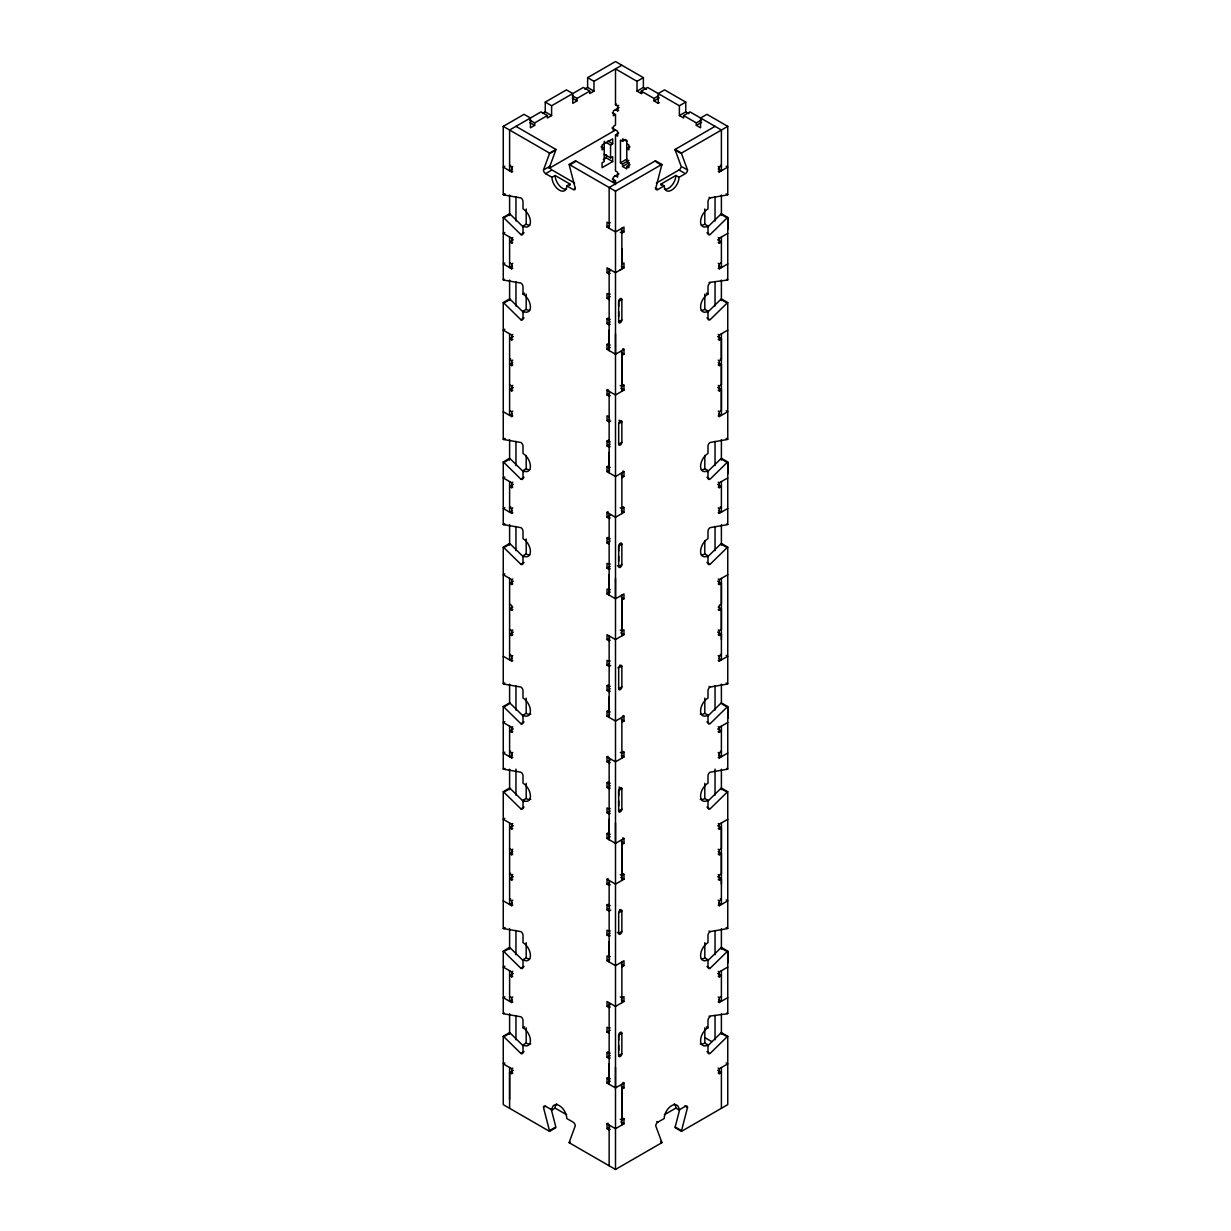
<?xml version="1.0" encoding="UTF-8"?>
<svg xmlns="http://www.w3.org/2000/svg" width="1231" height="1231" viewBox="0 0 1231 1231"><rect width="100%" height="100%" fill="white"/><g stroke="black" fill="none" stroke-linecap="round" stroke-linejoin="round"><path stroke-width="1.5" d="M523.59 801.643L510.203 788.502A3.001 1.723 60 0 0 509.603 788.04L503.248 791.718L503.248 928.42A3.001 1.723 60 0 0 503.848 928.666L520.898 931.621A3.001 1.723 60 0 1 523.006 935.298L523.006 942.638A10.479 6.047 60 0 1 530.423 955.471A10.479 6.047 60 0 1 523.006 959.749L523.006 967.089A3.001 1.723 60 0 1 520.898 968.305L503.848 951.578A3.001 1.723 60 0 0 503.248 951.132L509.603 947.455A3.001 1.723 60 0 1 510.203 947.916L522.99 960.457M523.59 557.074L510.203 543.933A3.001 1.723 60 0 0 509.603 543.471L503.248 547.149L503.248 683.851A3.001 1.723 60 0 0 503.848 684.097L520.898 687.052A3.001 1.723 60 0 1 523.006 690.729L523.006 698.054A10.479 6.047 60 0 1 530.423 710.903A10.479 6.047 60 0 1 523.006 715.18L523.006 722.52A3.001 1.723 60 0 1 520.898 723.736L503.848 707.009A3.001 1.723 60 0 0 503.248 706.563L509.603 702.886L509.603 684.144M523.59 312.505L510.203 299.364A3.001 1.723 60 0 0 509.603 298.902L503.248 302.58L503.248 439.282A3.001 1.723 60 0 0 503.848 439.529L520.898 442.483A3.001 1.723 60 0 1 523.006 446.161L523.006 453.485A10.479 6.047 60 0 1 530.423 466.334A10.479 6.047 60 0 1 523.006 470.611L523.006 477.951A3.001 1.723 60 0 1 520.898 479.167L503.848 462.441A3.001 1.723 60 0 0 503.248 461.994L509.603 458.317A3.001 1.723 60 0 1 510.203 458.778L523.59 471.919M509.603 1108.315L509.603 1067.554M509.603 1034.24L509.603 1013.759M509.603 949.193L509.603 928.713M509.603 460.055L509.603 439.575M509.603 300.533L509.603 280.053M515.958 1039.78L515.958 1015.56M515.958 954.733L515.958 930.528M515.958 710.164L515.958 685.959M515.958 465.595L515.958 441.39M515.958 306.057L515.958 281.853M609.145 1063.876L609.145 1084.265L609.145 1002.742M609.145 961.98L609.145 941.592M609.145 819.307L609.145 839.696L609.145 758.158M609.145 717.396L609.145 697.023M609.145 574.739L609.145 595.112L609.145 513.589M609.145 472.827L609.145 452.454M609.145 330.17L609.145 350.543L609.145 269.02L610.422 269.758M608.083 1077.525L607.021 1078.141L607.021 1083.034L615.5 1087.927L615.5 1067.539M608.083 832.956L607.021 833.572L607.021 838.465L615.5 843.358L615.5 822.97M610.207 589.618L609.145 590.234L607.021 589.003L607.021 593.896L615.5 598.789L615.5 578.401M608.083 343.818L607.021 344.434L607.021 349.327L615.5 354.22L615.5 333.832M618.67 1055.521L618.67 1035.148A2.247 1.293 -60 0 1 620.27 1032.394A2.247 1.293 -60 0 1 621.855 1033.301L621.855 1053.69A2.247 1.293 -60 0 1 620.27 1056.444A2.247 1.293 -60 0 1 618.67 1055.521L621.855 1053.69M618.67 912.848L618.67 933.236A2.247 1.293 -60 0 0 620.27 934.16A2.247 1.293 -60 0 0 621.855 931.405L621.855 911.017A2.247 1.293 -60 0 0 620.27 910.109A2.247 1.293 -60 0 0 618.67 912.848L621.855 911.017L619.732 909.801M618.67 810.952L618.67 790.564A2.247 1.293 -60 0 1 620.27 787.825A2.247 1.293 -60 0 1 621.855 788.732L621.855 809.121A2.247 1.293 -60 0 1 620.27 811.875A2.247 1.293 -60 0 1 618.67 810.952L621.855 809.121M618.67 688.668L618.67 668.279A2.247 1.293 -60 0 1 620.27 665.54A2.247 1.293 -60 0 1 621.855 666.448L621.855 686.836A2.247 1.293 -60 0 1 620.27 689.591A2.247 1.293 -60 0 1 618.67 688.668L621.855 686.836M618.67 444.099L618.67 423.71A2.247 1.293 -60 0 1 620.27 420.971A2.247 1.293 -60 0 1 621.855 421.879L621.855 442.268A2.247 1.293 -60 0 1 620.27 445.007A2.247 1.293 -60 0 1 618.67 444.099L621.855 442.268M618.67 321.814L618.67 301.426A2.247 1.293 -60 0 1 620.27 298.687A2.247 1.293 -60 0 1 621.855 299.595L621.855 319.983A2.247 1.293 -60 0 1 620.27 322.722A2.247 1.293 -60 0 1 618.67 321.814L621.855 319.983M620.27 1119.21L621.855 1120.133L621.855 1089.143L623.979 1087.927L623.979 1083.034L622.917 1082.418M620.27 874.641L621.855 875.564L621.855 844.574L623.979 843.358L623.979 838.465L622.917 837.849M620.27 630.072L621.855 630.995L621.855 600.005L623.979 598.789L623.979 593.896L615.5 598.789M621.855 564.552L621.855 544.164A2.247 1.293 -60 0 0 620.27 543.256A2.247 1.293 -60 0 0 618.67 545.995L618.67 566.383A2.247 1.293 -60 0 0 620.27 567.291A2.247 1.293 -60 0 0 621.855 564.552L618.67 566.383L617.408 565.645M620.27 385.503L621.855 386.426L621.855 355.436L623.979 354.22L623.979 349.327L622.917 348.712M621.855 248.647L621.855 269.02L619.732 270.251M715.042 221.026L715.042 196.806M721.397 884.12L721.397 822.97M721.397 639.551L721.397 578.401M721.397 333.832L721.397 415.355L718.581 413.724M721.397 215.487L721.397 195.006M709.041 1016.175L727.152 1013.821A3.001 1.723 -60 0 0 727.752 1013.575L727.752 951.132L721.397 947.455A3.001 1.723 -60 0 0 720.797 947.916L708.01 960.457M708.01 801.042L720.797 788.502A3.001 1.723 -60 0 1 721.397 788.04L727.752 791.718A3.001 1.723 -60 0 0 727.152 792.164L710.102 808.89A3.001 1.723 -60 0 1 707.994 807.674L707.994 800.335A10.479 6.047 -60 0 1 700.577 796.057A10.479 6.047 -60 0 1 707.994 783.208L707.994 775.884A3.001 1.723 -60 0 1 710.102 772.206L727.152 769.252A3.001 1.723 -60 0 0 727.752 769.006L727.752 706.563L721.397 702.886L721.397 684.144M707.41 557.074L720.797 543.933A3.001 1.723 -60 0 1 721.397 543.471L727.752 547.149A3.001 1.723 -60 0 0 727.152 547.595L710.102 564.321A3.001 1.723 -60 0 1 707.994 563.106L707.994 555.766A10.479 6.047 -60 0 1 700.577 551.488A10.479 6.047 -60 0 1 707.994 538.639L707.994 531.315A3.001 1.723 -60 0 1 710.102 527.637L727.152 524.683A3.001 1.723 -60 0 0 727.752 524.437L727.752 461.994L721.397 458.317A3.001 1.723 -60 0 0 720.797 458.778L707.41 471.919M709.041 282.453L727.152 280.114A3.001 1.723 -60 0 0 727.752 279.868L727.752 217.425L721.397 213.748A3.001 1.723 -60 0 0 720.797 214.209L707.579 227.166M609.145 228.258L609.145 187.497L655.446 160.769L661.801 164.446A3.001 1.723 -60 0 1 661.709 165.185L655.738 188.312A3.001 1.723 -60 0 0 657.862 189.543L664.217 185.866A10.479 6.047 -60 0 0 671.634 190.159A10.479 6.047 -60 0 0 679.035 177.31L685.39 173.648A3.001 1.723 -60 0 0 687.514 169.97L681.543 153.737A3.001 1.723 -60 0 1 681.466 153.09L675.111 149.428L715.042 126.362M708.01 1045.611L720.797 1033.071A3.001 1.723 -60 0 1 721.397 1032.609L727.752 1036.287L727.752 1104.638L681.466 1131.366L675.111 1127.704A3.001 1.723 -60 0 1 675.188 1126.95L679.666 1109.608M674.296 1103.745A10.479 6.047 -60 0 1 675.865 1108.1L679.035 1109.931L685.39 1106.269A3.001 1.723 -60 0 1 687.514 1107.5L681.543 1130.612A3.001 1.723 -60 0 0 681.466 1131.366M515.958 126.362L555.889 149.428L549.534 153.09A3.001 1.723 60 0 1 549.457 153.737L543.486 169.97A3.001 1.723 60 0 0 545.61 173.648L551.965 177.31A10.479 6.047 60 0 0 559.366 190.159A10.479 6.047 60 0 0 566.783 185.866L569.968 184.035L555.135 175.479L551.965 177.31M544.548 169.37L549.842 166.308L555.812 150.074A3.001 1.723 60 0 0 555.889 149.428M727.752 229.381L727.752 217.425A3.001 1.723 -60 0 0 727.152 217.872L710.102 234.598A3.001 1.723 -60 0 1 707.994 233.382L707.994 226.042A10.479 6.047 -60 0 1 700.577 221.765A10.479 6.047 -60 0 1 707.994 208.916L707.994 201.592A3.001 1.723 -60 0 1 710.102 197.914L727.152 194.96A2.985 1.723 -60 0 0 727.752 194.713L727.752 126.362L706.933 114.329L700.577 118.007L700.577 127.793L696.331 125.347L696.331 122.9L683.636 115.56L683.636 118.007L679.389 115.56L679.389 105.774L685.744 102.111L685.744 111.883L679.389 115.56M707.41 312.505L720.797 299.364A3.001 1.723 -60 0 1 721.397 298.902L727.752 302.58L727.752 439.282A3.001 1.723 -60 0 1 727.152 439.529L710.102 442.483A3.001 1.723 -60 0 0 707.994 446.161L707.994 453.485A10.479 6.047 -60 0 0 700.577 466.334A10.479 6.047 -60 0 0 707.994 470.611L707.994 477.951A3.001 1.723 -60 0 0 710.102 479.167L727.152 462.441A3.001 1.723 -60 0 1 727.752 461.994L727.752 473.95M727.752 302.58A3.001 1.723 -60 0 0 727.152 303.026L710.102 319.752A3.001 1.723 -60 0 1 707.994 318.537L707.994 311.197A10.479 6.047 -60 0 1 700.577 306.919A10.479 6.047 -60 0 1 707.994 294.071L707.994 286.731A3.001 1.723 -60 0 1 710.102 283.068M708.01 715.888L720.797 703.347A3.001 1.723 -60 0 1 721.397 702.886M727.752 718.519L727.752 706.563A3.001 1.723 -60 0 0 727.152 707.009L710.102 723.736A3.001 1.723 -60 0 1 707.994 722.52L707.994 715.18A10.479 6.047 -60 0 1 700.577 710.903A10.479 6.047 -60 0 1 707.994 698.054L707.994 690.729A3.001 1.723 -60 0 1 710.102 687.052L727.152 684.097A3.001 1.723 -60 0 0 727.752 683.851L727.752 547.149M727.752 963.088L727.752 951.132A3.001 1.723 -60 0 0 727.152 951.578L710.102 968.305A3.001 1.723 -60 0 1 707.994 967.089L707.994 959.749A10.479 6.047 -60 0 1 700.577 955.471A10.479 6.047 -60 0 1 707.994 942.638L707.994 935.298A3.001 1.723 -60 0 1 710.102 931.621L727.152 928.666A3.001 1.723 -60 0 0 727.752 928.42L727.752 791.718M727.752 1036.287A3.001 1.723 -60 0 0 727.152 1036.733L710.102 1053.459A3.001 1.723 -60 0 1 707.994 1052.243L707.994 1044.904A10.479 6.047 -60 0 1 700.577 1040.626A10.479 6.047 -60 0 1 707.994 1027.777L707.994 1020.453A3.001 1.723 -60 0 1 710.102 1016.775M522.99 226.75L510.203 214.209A3.001 1.723 60 0 0 509.603 213.748L503.248 217.425A3.001 1.723 60 0 1 503.848 217.872L520.898 234.598A3.001 1.723 60 0 0 523.006 233.382L523.006 226.042A10.479 6.047 60 0 0 530.423 221.765A10.479 6.047 60 0 0 523.006 208.916L523.006 201.592A3.001 1.723 60 0 0 520.898 197.914L503.848 194.96A3.001 1.739 60 0 1 503.248 194.713L503.248 126.362L524.067 114.329L530.423 118.007L530.423 127.793L534.669 125.347L534.669 122.9L547.364 115.56L547.364 118.007L551.611 115.56L551.611 105.774L545.256 102.111L545.256 111.883L551.611 115.56M545.256 102.111L566.429 89.878L572.784 93.541L572.784 103.327L577.016 100.88L577.016 98.434L589.726 91.109L589.726 93.541L593.973 91.109L593.973 81.323L621.855 65.212M593.973 91.109L587.618 87.432L587.618 77.645L615.5 61.55L643.382 77.645L643.382 87.432L637.027 91.109L637.027 81.323L615.5 68.89L615.5 104.758L617.623 105.974L618.67 105.374M551.611 105.774L583.371 87.432L589.726 91.109M542.425 113.514L545.256 111.883M584.787 89.063L587.618 87.432M637.027 81.323L643.382 77.645M504.833 166.2L503.248 167.124L511.711 172.017L512.773 171.401M510.665 165.293L509.603 165.893L511.711 167.124L512.773 166.508M615.5 104.758L616.562 104.143M642.336 92.941L641.274 93.541L641.274 91.109L647.629 87.432L679.389 105.774M512.419 169.155L509.603 170.786L509.603 130.024L541.009 111.883L547.364 115.56M619.024 107.605L613.377 110.867L613.377 115.76L615.5 114.545L615.5 125.131L613.377 126.362L613.377 131.255M615.5 109.651L617.623 110.867L618.67 110.267M549.457 153.737L554.75 150.674M641.274 91.109L653.984 98.434L658.739 95.695M653.984 98.434L653.984 100.88L659.277 97.834M653.984 100.88L658.216 103.327L659.277 102.712M503.248 194.713L504.833 193.806M548.98 168.432L615.5 130.024M503.848 194.96L504.91 194.36M545.61 173.648L550.903 170.586M614.792 175.479L617.623 177.11L617.623 172.217L615.5 171.001L615.5 134.918L618.67 133.086M574.2 188.928L575.262 188.312L569.291 165.185A3.001 1.723 60 0 1 569.199 164.446L575.554 160.769L615.5 183.834M570.353 164.585L575.646 161.523A3.001 1.723 60 0 1 575.554 160.769M605.79 142.242L610.561 144.981L612.669 143.765L612.669 138.872L602.082 144.981L602.082 149.874L604.206 148.659L601.02 146.828M628.918 160.353L622.563 164.031L620.439 162.8L620.439 140.103L622.563 141.319L625.733 139.488M603.298 159.661L606.329 157.907L612.669 161.584L612.669 156.691L610.561 157.907L604.206 154.244M504.91 217.256L510.203 214.209M683.636 115.56L689.991 111.883L721.397 130.024L721.397 170.786L718.227 168.955M629.98 146.828L626.794 148.659L628.918 149.874L628.918 144.981L626.794 143.765M612.669 161.584L602.082 167.693L602.082 162.8L604.206 161.584L604.206 141.319M620.439 162.8L626.794 159.138M504.833 232.444L503.248 233.367L511.711 238.245L511.711 243.138L512.773 242.538M696.331 122.9L701.101 120.146M622.563 164.031L622.563 166.462L628.918 162.8L626.794 161.584L626.794 140.211M696.331 125.347L701.639 122.284M523.006 226.042L526.191 224.211A10.479 6.047 60 0 0 529.715 225.211M622.563 166.462L626.794 168.909L626.794 166.462L629.98 164.631M619.024 173.848L613.377 177.11L613.377 182.003L615.5 180.772L615.5 184.558M511.711 238.245L512.773 237.645M520.898 234.598L524.067 232.767M513.312 239.783L509.603 241.922L511.711 243.138M569.199 164.446L615.5 191.174L661.801 164.446M681.466 153.09L727.752 126.362M504.833 263.019L503.248 263.926L503.248 279.868A2.985 1.723 60 0 0 503.848 280.114L520.898 283.068A3.001 1.723 60 0 1 523.006 286.731L523.006 294.071A10.479 6.047 60 0 1 530.423 306.919A10.479 6.047 60 0 1 523.006 311.197L523.006 318.537A3.001 1.723 60 0 1 520.898 319.752L503.848 303.026A3.001 1.723 60 0 0 503.248 302.58M509.603 262.711L511.711 263.926L512.773 263.326M512.419 265.973L509.603 267.604L509.603 237.029M656.369 183.065L679.035 169.97A3.001 1.723 -60 0 0 681.158 166.308L675.188 150.074A3.001 1.723 -60 0 1 675.111 149.428M503.248 217.425L503.248 263.926L511.711 268.82L512.773 268.204M661.139 185.389A10.479 6.047 -60 0 1 661.032 184.035L675.865 175.479L679.035 177.31M503.248 279.868L504.31 279.252M610.207 222.765L609.145 223.365L607.021 222.149L607.021 227.043L615.5 231.936L623.979 227.043L623.979 231.936L621.855 233.151L620.27 232.244M607.021 227.043L609.668 225.519M718.227 166.508L719.289 167.124L721.397 165.893L720.335 165.293M718.227 171.401L719.289 172.017L727.752 167.124L726.167 166.2M504.91 302.411L510.203 299.364M523.006 294.071L524.606 293.163M523.006 311.197L526.191 309.366A10.479 6.047 60 0 0 529.715 310.366M520.898 319.752L524.067 317.921M504.833 329.246L503.248 330.17L511.711 335.063L512.773 334.447M621.855 228.258L621.855 264.126L623.979 262.911L623.979 267.804L615.5 272.697L607.021 267.804L607.021 272.697L610.207 270.866M610.207 273.313L609.145 273.913L607.021 272.697M513.312 336.586L509.603 338.725L511.711 339.956L512.773 339.341M610.207 294.101L609.145 294.701L607.021 293.486L607.021 298.379L609.145 299.595M607.021 298.379L610.207 296.533M510.665 358.898L509.603 359.514L511.711 360.745L512.773 360.129M718.227 237.645L719.289 238.245L727.752 233.367M718.227 242.538L719.289 243.138L721.397 241.922L717.688 239.783M512.773 362.576L509.603 364.407L511.711 365.638L512.773 365.022M621.855 299.595L618.67 301.426L618.67 306.519M610.207 324.261L609.145 324.876L607.021 323.645L607.021 318.752L608.083 318.137M610.207 319.368L609.145 319.983L607.021 318.752M607.021 323.645L610.207 321.814M718.227 263.326L719.289 263.926L721.397 262.711M509.603 384.795L511.711 386.011L512.773 385.395M513.312 387.534L509.603 389.673L511.711 390.904L512.773 390.289M718.227 268.204L719.289 268.82L727.752 263.926M610.207 345.049L609.145 345.649L607.021 344.434M607.021 349.327L610.207 347.496M509.603 410.462L511.711 411.693L512.773 411.077M512.419 413.724L509.603 415.355L509.603 333.832M615.5 354.22L623.979 349.327M503.248 411.693L511.711 416.586L512.773 415.97M503.248 439.282L504.833 438.374M503.848 439.529L504.91 438.928M610.207 395.597L609.145 396.197L607.021 394.982L607.021 390.089L608.083 389.473M607.021 394.982L609.668 393.443M621.855 386.426L623.979 385.195L623.979 390.089L615.5 394.982L607.021 390.089M718.227 339.341L719.289 339.956L719.289 335.063L727.752 330.17M504.91 461.825L510.203 458.778M719.289 339.956L721.397 338.725L721.397 359.514L719.289 360.745L718.227 360.129M504.833 477.013L503.248 477.936L511.711 482.814L512.773 482.213M609.145 416.986L607.021 415.77L607.021 420.663L609.668 419.125M523.006 470.611L526.191 468.78A10.479 6.047 60 0 0 529.715 469.78M610.73 420.971L609.145 421.879L607.021 420.663M520.898 479.167L524.067 477.336M513.312 484.352L509.603 486.491L511.711 487.707L512.773 487.107M618.67 423.71L621.855 421.879L619.024 420.248M718.227 365.022L719.289 365.638L721.397 364.407L721.397 384.795L719.289 386.011L718.227 385.395M610.207 446.545L609.145 447.161L607.021 445.93L607.021 441.037L609.145 439.821M610.207 441.652L609.145 442.268L607.021 441.037M607.021 445.93L610.207 444.099M504.833 507.587L503.248 508.495L503.248 524.437A2.985 1.723 60 0 0 503.848 524.683L520.898 527.637A3.001 1.723 60 0 1 523.006 531.315L523.006 538.639A10.479 6.047 60 0 1 530.423 551.488A10.479 6.047 60 0 1 523.006 555.766L523.006 563.106A3.001 1.723 60 0 1 520.898 564.321L503.848 547.595A3.001 1.723 60 0 0 503.248 547.149M510.665 506.664L509.603 507.28L511.711 508.495L512.773 507.895M718.227 390.289L719.289 390.904L721.397 389.673L721.397 410.462L719.289 411.693L718.227 411.077M512.419 510.542L509.603 512.173L509.603 481.598M503.248 461.994L503.248 508.495L511.711 513.389L512.773 512.773M503.248 524.437L504.31 523.821M503.848 524.683L504.91 524.083M621.855 477.72L623.979 476.505L623.979 471.611L615.5 476.505L607.021 471.611L607.021 466.718L608.083 466.103M607.021 466.718L609.145 467.949L610.207 467.334M607.021 471.611L609.668 470.088M718.227 415.97L719.289 416.586L727.752 411.693L726.167 410.769M504.91 546.979L510.203 543.933M523.006 555.766L526.191 553.935A10.479 6.047 60 0 0 529.715 554.935M610.207 517.882L609.145 518.482L607.021 517.266L607.021 512.373L608.083 511.757M520.898 564.321L524.067 562.49M504.833 573.815L503.248 574.739L511.711 579.632L512.773 579.016M607.021 517.266L610.207 515.435M607.021 512.373L615.5 517.266L623.979 512.373L623.979 507.48L621.855 508.711L620.27 507.788M513.312 581.155L509.603 583.294L511.711 584.525L512.773 583.909M609.145 544.164L607.021 542.948L607.021 538.055L608.083 537.439M610.207 538.67L609.145 539.27L607.021 538.055M607.021 542.948L610.207 541.117M718.227 487.107L719.289 487.707L719.289 482.814L727.752 477.936M719.289 487.707L721.397 486.491L717.688 484.352M512.773 607.145L509.603 608.976L511.711 610.207L512.773 609.591M621.855 544.164L618.67 545.995L618.67 551.103M610.207 563.936L609.145 564.552L607.021 563.321L607.021 568.214L609.145 569.445L610.207 568.83M607.021 568.214L610.207 566.383M718.227 507.895L719.289 508.495L721.397 507.28L720.335 506.664M509.603 629.364L511.711 630.58L512.773 629.964M513.312 632.103L509.603 634.257L511.711 635.473L512.773 634.857M718.227 512.773L719.289 513.389L727.752 508.495M607.021 593.896L610.207 592.065M510.665 654.43L509.603 655.046L511.711 656.261L512.773 655.646M512.419 658.293L509.603 659.924L509.603 578.401M503.248 656.261L511.711 661.155L512.773 660.539M503.248 683.851L504.833 682.943M621.855 630.995L623.979 629.764L623.979 634.657L615.5 639.551L607.021 634.657L607.021 639.551L609.668 638.027M610.207 640.166L609.145 640.766L607.021 639.551M718.227 583.909L719.289 584.525L719.289 579.632L727.752 574.739M504.91 706.394L510.203 703.347L523.421 716.304M719.289 584.525L721.397 583.294L721.397 604.082L719.289 605.313L719.289 610.207L718.227 609.591M504.833 721.581L503.248 722.505L511.711 727.398L512.773 726.782M610.207 660.955L609.145 661.555L607.021 660.339L607.021 665.232L609.145 666.448L610.73 665.54M607.021 665.232L609.668 663.694M523.006 715.18L526.191 713.349A10.479 6.047 60 0 0 530.746 714.165M520.898 723.736L524.067 721.905M513.312 728.921L509.603 731.06L511.711 732.276L512.773 731.676M719.289 610.207L721.397 608.976L718.227 607.145M610.207 691.114L609.145 691.73L607.021 690.499L607.021 685.605L608.083 685.005M610.207 686.221L609.145 686.836L607.021 685.605M607.021 690.499L610.207 688.668M504.833 752.156L503.248 753.064L503.248 769.006A3.001 1.723 60 0 0 503.848 769.252L520.898 772.206A3.001 1.723 60 0 1 523.006 775.884L523.006 783.208A10.479 6.047 60 0 1 530.423 796.057A10.479 6.047 60 0 1 523.006 800.335L523.006 807.674A3.001 1.723 60 0 1 520.898 808.89L503.848 792.164A3.001 1.723 60 0 0 503.248 791.718M718.227 629.964L719.289 630.58L721.397 629.364L721.397 608.976M510.665 751.233L509.603 751.849L511.711 753.064L512.773 752.464M718.227 634.857L719.289 635.473L721.397 634.257L721.397 659.924L718.581 658.293M512.419 755.111L509.603 756.742L509.603 726.167M503.248 706.563L503.248 753.064L511.711 757.957L512.773 757.357M503.248 769.006L504.31 768.406M503.848 769.252L504.91 768.652M621.855 722.289L623.979 721.074L623.979 716.18L615.5 721.074L607.021 716.18L607.021 711.287L608.083 710.672M607.021 711.287L609.145 712.518L610.207 711.903M607.021 716.18L609.668 714.657M718.227 655.646L719.289 656.261L721.397 655.046L720.335 654.43M718.227 660.539L719.289 661.155L727.752 656.261L726.167 655.338M504.91 791.548L510.203 788.502M523.006 800.335L526.191 798.504A10.479 6.047 60 0 0 530.746 799.319M610.207 762.451L609.145 763.051L607.021 761.835L607.021 756.942L608.083 756.326M520.898 808.89L524.067 807.059M504.833 818.384L503.248 819.307L511.711 824.201L512.773 823.585M607.021 761.835L610.207 760.004M607.021 756.942L615.5 761.835L623.979 756.942L623.979 752.049L621.855 753.28L620.27 752.356M513.312 825.724L509.603 827.863L511.711 829.094L512.773 828.478M610.207 788.132L609.145 788.732L607.021 787.517L607.021 782.624L608.083 782.008M610.207 783.239L609.145 783.839L607.021 782.624M607.021 787.517L610.207 785.686M718.227 731.676L719.289 732.276L719.289 727.398L727.752 722.505M509.603 848.651L511.711 849.882L512.773 849.267M719.289 732.276L721.397 731.06L717.688 728.921M511.511 850.975L512.773 851.714L509.603 853.545L511.711 854.776L512.773 854.16M610.207 808.505L609.145 809.121L607.021 807.89L607.021 812.783L609.145 814.014L610.207 813.399M607.021 812.783L610.207 810.952M510.665 873.318L509.603 873.933L511.711 875.149L512.773 874.533M718.227 752.464L719.289 753.064L721.397 751.849L720.335 751.233M513.312 876.687L509.603 878.826L511.711 880.042L512.773 879.426M718.227 757.357L719.289 757.957L727.752 753.064M610.207 834.187L609.145 834.803L607.021 833.572M607.021 838.465L610.207 836.634M510.665 898.999L509.603 899.615L511.711 900.83L512.773 900.215M512.419 902.877L509.603 904.493L509.603 822.97M615.5 843.358L623.979 838.465M503.248 900.83L511.711 905.724L512.773 905.108M503.248 928.42L504.833 927.512M503.848 928.666L504.91 928.066M610.207 884.735L609.145 885.335L607.021 884.12L607.021 879.226L608.083 878.611M607.021 884.12L609.668 882.596M621.855 875.564L623.979 874.333L623.979 879.226L615.5 884.12L607.021 879.226M718.227 828.478L719.289 829.094L719.289 824.201L727.752 819.307M504.91 950.978L510.203 947.916M719.289 829.094L721.397 827.863L721.397 848.651L719.289 849.882L718.227 849.267M610.73 910.109L609.145 911.017L607.021 909.801L607.021 904.908L608.083 904.293M504.833 966.15L503.248 967.074L511.711 971.967L512.773 971.351M610.207 905.524L609.145 906.124L607.021 904.908M607.021 909.801L609.668 908.263M523.006 959.749L526.191 957.918A10.479 6.047 60 0 0 529.715 958.918M520.898 968.305L524.067 966.473M513.312 973.49L509.603 975.629L511.711 976.845L512.773 976.245M718.227 854.16L719.289 854.776L721.397 853.545L721.397 873.933L719.289 875.149L718.227 874.533M610.207 930.79L609.145 931.405L607.021 930.174L607.021 935.068L609.145 936.299L610.207 935.683M607.021 935.068L610.207 933.236M504.833 996.725L503.248 997.633L503.248 1013.575A3.001 1.723 60 0 0 503.848 1013.821L520.898 1016.775A3.001 1.723 60 0 1 523.006 1020.453L523.006 1027.777A10.479 6.047 60 0 1 530.423 1040.626A10.479 6.047 60 0 1 523.006 1044.904L523.006 1052.243A3.001 1.723 60 0 1 520.898 1053.459L503.848 1036.733A3.001 1.723 60 0 0 503.248 1036.287L509.603 1032.609A3.001 1.723 60 0 1 510.203 1033.071L522.99 1045.611M621.855 931.405L618.67 933.236L617.408 932.498M509.603 996.418L511.711 997.633L512.773 997.033M512.419 999.68L509.603 1001.311L509.603 970.736M718.227 879.426L719.289 880.042L721.397 878.826L721.397 904.493L718.581 902.877M503.248 951.132L503.248 997.633L511.711 1002.526L512.773 1001.926M503.248 1013.575L504.31 1012.975M621.855 966.858L623.979 965.643L623.979 960.749L615.5 965.643L607.021 960.749L607.021 955.856L609.145 957.087L610.207 956.472M607.021 960.749L609.668 959.226M718.227 900.215L719.289 900.83L721.397 899.615L720.335 898.999M718.227 905.108L719.289 905.724L727.752 900.83L726.167 899.907M504.91 1036.117L510.203 1033.071M523.006 1027.777L524.606 1026.869M523.006 1044.904L526.191 1043.072A10.479 6.047 60 0 0 530.746 1043.888M504.833 1062.968L503.248 1063.876L503.248 1104.638L549.534 1131.366L555.889 1127.704A3.001 1.723 60 0 0 555.812 1126.95L551.119 1108.777M520.898 1053.459L524.067 1051.628M620.27 996.925L621.855 997.849L623.979 996.618L623.979 1001.511L615.5 1006.404L607.021 1001.511L607.021 1006.404L610.207 1004.573M610.207 1007.02L609.145 1007.62L607.021 1006.404M503.248 1036.287L503.248 1063.876L511.711 1068.77L512.773 1068.154M509.603 1099.345L509.603 1072.432L513.312 1070.293M509.603 1072.432L511.711 1073.663L512.773 1073.047M610.207 1027.808L609.145 1028.408L607.021 1027.193L607.021 1032.086L609.145 1033.301M607.021 1032.086L610.207 1030.255M718.227 976.245L719.289 976.845L719.289 971.967L727.752 967.074M621.855 1033.301L618.67 1035.148L618.67 1040.241M719.289 976.845L721.397 975.629L717.688 973.49M610.207 1057.968L609.145 1058.583L607.021 1057.352L607.021 1052.459L608.083 1051.859M610.207 1053.074L609.145 1053.69L607.021 1052.459M607.021 1057.352L610.207 1055.521M718.227 997.033L719.289 997.633L721.397 996.418M718.227 1001.926L719.289 1002.526L727.752 997.633M544.548 1106.884L545.61 1106.269L551.965 1109.931L555.135 1108.1A10.479 6.047 60 0 1 556.704 1103.745M610.207 1078.756L609.145 1079.372L607.021 1078.141M607.021 1083.034L610.207 1081.203M615.5 1087.927L623.979 1083.034M549.534 1131.366A3.001 1.723 60 0 0 549.457 1130.612L554.75 1127.565M679.035 1109.931A10.479 6.047 -60 0 0 671.634 1105.653A10.479 6.047 -60 0 0 664.217 1118.502L657.862 1122.164A3.001 1.723 -60 0 0 655.738 1125.842L661.709 1142.076A3.001 1.723 -60 0 1 661.801 1142.722L615.5 1169.45L569.199 1142.722L570.261 1142.106M610.207 1129.304L609.145 1129.904L607.021 1128.689L607.021 1123.795L608.083 1123.18M607.021 1128.689L609.668 1127.165M621.855 1120.133L623.979 1118.902L623.979 1123.795L615.5 1128.689L607.021 1123.795M718.227 1068.154L719.289 1068.77L727.752 1063.876L726.167 1062.968M718.227 1073.047L719.289 1073.663L721.397 1072.432L717.688 1070.293M664.34 1114.763L675.865 1108.1M685.744 102.111L664.571 89.878L658.216 93.541L658.216 103.327M643.382 87.432L646.567 89.263M685.744 111.883L688.929 113.729M637.027 91.109L641.274 93.541M587.618 77.645L593.973 81.323M612.33 112.713L615.5 114.545M675.188 150.074L680.481 153.121M572.261 95.695L577.016 98.434M572.261 98.126L577.016 100.88M682.22 166.924L687.514 169.97M726.167 193.806L727.752 194.713M611.976 127.993L617.623 131.255L617.623 136.149L615.5 134.918M679.035 169.97L684.328 173.032M626.794 141.319L622.563 138.872L622.563 141.319M656.415 162.138L661.709 165.185M709.041 197.299L710.102 197.914M607.914 141.011L612.669 143.765M721.858 214.81L727.152 217.872M661.032 184.035L664.217 185.866M626.794 166.462L628.918 167.693L628.918 162.8M655.215 188.004L657.862 189.543M529.899 120.146L534.669 122.9M529.899 122.592L534.669 125.347M701.285 225.211A10.479 6.047 -60 0 0 704.809 224.211L707.994 226.042M706.933 232.767L709.041 233.998M612.33 178.941L615.5 180.772M503.248 126.362L549.534 153.09M718.581 265.973L721.397 267.604L721.397 237.029M574.631 183.065L551.965 169.97A3.001 1.723 60 0 1 549.842 166.308M566.783 185.866L573.138 189.543A3.001 1.723 60 0 0 575.262 188.312M726.69 279.252L727.752 279.868M621.332 230.397L623.979 231.936M721.858 299.964L727.152 303.026M706.394 293.163L707.994 294.071M701.285 310.366A10.479 6.047 -60 0 0 704.809 309.366L707.994 311.197M621.332 266.281L623.979 267.804M706.933 317.921L709.041 319.137M718.227 334.447L719.289 335.063M717.688 336.586L721.397 338.725M720.335 358.898L721.397 359.514M718.227 362.576L721.397 364.407M717.688 387.534L721.397 389.673M621.332 352.681L623.979 354.22M726.167 438.374L727.752 439.282M622.917 384.58L623.979 385.195M620.793 388.257L623.979 390.089M721.858 459.378L727.152 462.441M701.285 469.78A10.479 6.047 -60 0 0 704.809 468.78L707.994 470.611M718.227 482.213L719.289 482.814M706.933 477.336L709.041 478.567M718.581 510.542L721.397 512.173L721.397 481.598M726.69 523.821L727.752 524.437M622.917 470.996L623.979 471.611M621.332 474.966L623.979 476.505M721.858 544.533L727.152 547.595M701.285 554.935A10.479 6.047 -60 0 0 704.809 553.935L707.994 555.766M622.917 506.864L623.979 507.48M621.332 510.85L623.979 512.373M706.933 562.49L709.041 563.721M718.227 579.016L719.289 579.632M717.688 581.155L721.397 583.294M717.688 632.103L721.397 634.257M621.332 597.266L623.979 598.789M726.167 682.943L727.752 683.851M620.793 632.826L623.979 634.657M709.041 686.452L710.102 687.052M721.858 703.963L727.152 707.009M700.254 714.165A10.479 6.047 -60 0 0 704.809 713.349L707.994 715.18M619.732 665.232L621.855 666.448L617.885 667.833M509.603 604.082L511.711 605.313L511.711 610.207M718.227 726.782L719.289 727.398M706.933 721.905L709.041 723.136M718.581 755.111L721.397 756.742L721.397 726.167M726.69 768.406L727.752 769.006M622.917 715.565L623.979 716.18M621.332 719.55L623.979 721.074M721.858 789.102L727.152 792.164M700.254 799.319A10.479 6.047 -60 0 0 704.809 798.504L707.994 800.335M622.917 751.433L623.979 752.049M621.332 755.419L623.979 756.942M706.933 807.059L709.041 808.29M718.227 823.585L719.289 824.201M717.688 825.724L721.397 827.863M619.024 787.101L621.855 788.732L618.67 790.564L618.67 795.672M718.227 851.714L720.335 852.929M719.289 852.329L721.397 853.545M717.688 876.687L721.397 878.826M621.332 841.835L623.979 843.358M726.167 927.512L727.752 928.42M622.917 873.718L623.979 874.333M620.793 877.395L623.979 879.226M709.041 931.021L710.102 931.621M721.858 948.532L727.152 951.578M701.285 958.918A10.479 6.047 -60 0 0 704.809 957.918L707.994 959.749M718.227 971.351L719.289 971.967M706.933 966.473L709.041 967.704M718.581 999.68L721.397 1001.311L721.397 970.736M726.69 1012.975L727.752 1013.575M621.332 964.119L623.979 965.643M721.858 1033.686L727.152 1036.733M706.394 1026.869L707.994 1027.777M705.132 1037.779L711.749 1041.595M700.254 1043.888A10.479 6.047 -60 0 0 704.809 1043.072L707.994 1044.904M621.332 999.987L623.979 1001.511M706.933 1051.628L709.041 1052.859M684.867 1105.961L687.514 1107.5M621.332 1086.404L623.979 1087.927M675.188 1126.95L680.481 1130.012M656.8 1121.549L657.862 1122.164M622.917 1118.287L623.979 1118.902M660.647 1141.46L661.709 1142.076M660.739 1142.106L661.801 1142.722M620.793 1121.964L623.979 1123.795M555.135 1108.1L566.66 1114.763M549.457 1130.612L543.486 1107.5A3.001 1.723 60 0 1 545.61 1106.269M721.397 280.053L721.397 300.533M721.397 439.575L721.397 460.055M721.397 524.621L721.397 545.102M721.397 769.19L721.397 789.671M721.397 928.713L721.397 949.193M721.397 1013.759L721.397 1034.24M721.397 1067.554L721.397 1108.315M719.289 167.124L719.289 172.017M719.289 238.245L719.289 243.138M719.289 263.926L719.289 268.82M719.289 360.745L719.289 365.638M719.289 386.011L719.289 390.904M719.289 411.693L719.289 416.586M719.289 508.495L719.289 513.389M719.289 630.58L719.289 635.473M719.289 656.261L719.289 661.155M719.289 753.064L719.289 757.957M719.289 849.882L719.289 854.776M719.289 875.149L719.289 880.042M719.289 900.83L719.289 905.724M719.289 997.633L719.289 1002.526M719.289 1068.77L719.289 1073.663M715.042 281.853L715.042 306.057M715.042 441.39L715.042 465.595M715.042 526.422L715.042 550.626M715.042 685.959L715.042 710.164M715.042 769.129L715.042 795.211M715.042 930.528L715.042 954.733M715.042 1015.56L715.042 1039.78M704.809 208.993L704.809 224.211M704.809 294.147L704.809 309.366M704.809 455.455L704.809 468.78M704.809 540.609L704.809 553.935M704.809 698.131L704.809 713.349M704.809 783.285L704.809 798.504M704.809 942.7L704.809 957.918M704.809 1027.854L704.809 1043.072M621.855 350.543L621.855 391.304M621.855 472.827L621.855 513.589M621.855 595.112L621.855 635.873M621.855 717.396L621.855 758.158M621.855 839.696L621.855 880.457M621.855 961.98L621.855 1002.742M621.855 1084.265L621.855 1125.026M618.67 311.628L618.67 316.721M618.67 556.197L618.67 561.29M618.67 800.765L618.67 805.859M618.67 1045.334L618.67 1050.428M617.623 105.974L617.623 110.867M615.5 191.174L615.5 1169.45M610.561 144.981L610.561 157.907M609.145 391.304L609.145 467.949M609.145 635.873L609.145 712.518M609.145 880.457L609.145 957.087M609.145 1125.026L609.145 1165.788M606.329 154.644L606.329 157.907M526.191 208.993L526.191 224.211M526.191 294.147L526.191 309.366M526.191 455.455L526.191 468.78M526.191 539.009L526.191 553.935M526.191 698.131L526.191 713.349M526.191 783.285L526.191 798.504M526.191 942.7L526.191 957.918M526.191 1027.854L526.191 1043.072M515.958 196.806L515.958 221.026M515.958 526.422L515.958 550.626M515.958 769.129L515.958 795.211M511.711 167.124L511.711 172.017M511.711 263.926L511.711 268.82M511.711 335.063L511.711 339.956M511.711 360.745L511.711 365.638M511.711 386.011L511.711 390.904M511.711 411.693L511.711 416.586M511.711 482.814L511.711 487.707M511.711 508.495L511.711 513.389M511.711 579.632L511.711 584.525M511.711 630.58L511.711 635.473M511.711 656.261L511.711 661.155M511.711 727.398L511.711 732.276M511.711 753.064L511.711 757.957M511.711 824.201L511.711 829.094M511.711 849.882L511.711 854.776M511.711 875.149L511.711 880.042M511.711 900.83L511.711 905.724M511.711 971.967L511.711 976.845M511.711 997.633L511.711 1002.526M511.711 1068.77L511.711 1073.663M509.603 195.006L509.603 215.487M509.603 524.621L509.603 545.102M509.603 769.19L509.603 789.671M566.599 189.266A10.479 6.047 60 0 1 559.028 185.25A10.479 6.047 60 0 1 555.135 175.479M569.968 184.035A10.479 6.047 60 0 1 569.861 185.389M569.199 1142.722A3.001 1.723 60 0 1 569.291 1142.076L575.262 1125.842A3.001 1.723 60 0 0 573.138 1122.164L566.783 1118.502A10.479 6.047 60 0 0 559.366 1105.653A10.479 6.047 60 0 0 551.965 1109.931M509.603 702.886A3.001 1.723 60 0 1 510.203 703.347M655.446 160.769A3.001 1.723 -60 0 1 655.354 161.523M675.865 175.479A10.479 6.047 -60 0 1 671.972 185.25A10.479 6.047 -60 0 1 664.401 189.266"/></g></svg>
